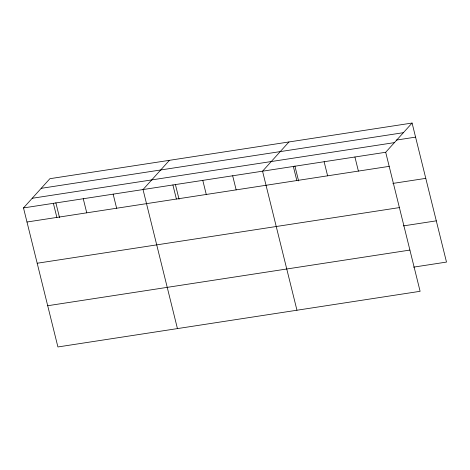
<?xml version="1.0" encoding="UTF-8"?>
<svg xmlns="http://www.w3.org/2000/svg" width="470" height="470" viewBox="0 0 470 470"><rect width="100%" height="100%" fill="white"/><g stroke="black" fill="none" stroke-linecap="round" stroke-linejoin="round"><path stroke-width="0.7" d="M412.09 123.04L385.7 152.268L420.11 291.306L57.91 346.96L23.5 207.922L49.891 178.694L412.09 123.04L446.5 262.078L413.565 267.142M169.417 160.329L143.027 189.557L177.437 328.595M288.944 141.964L262.554 171.192L296.958 310.229M41.184 188.335L403.383 132.687M396.245 140.101L415.58 137.128M32.207 198.275L394.406 142.621M23.5 207.922L385.7 152.268M26.99 222.01L389.184 166.357M392.849 183.423L425.785 178.365M37.189 263.241L399.388 207.593M403.36 225.905L436.295 220.847M47.705 305.723L409.905 250.075M354.915 156.998L358.399 171.086M324.124 161.727L327.613 175.821M294.896 166.004L298.591 180.932M293.339 166.456L296.823 180.55M232.668 175.78L236.157 189.868M202.787 180.374L206.277 194.463M175.369 184.369L179.064 199.298M172.907 184.963L176.391 199.051M113.147 194.145L116.631 208.234M83.261 198.739L86.75 212.828M55.842 202.734L59.537 217.663M53.38 203.328L56.87 217.416"/></g></svg>
